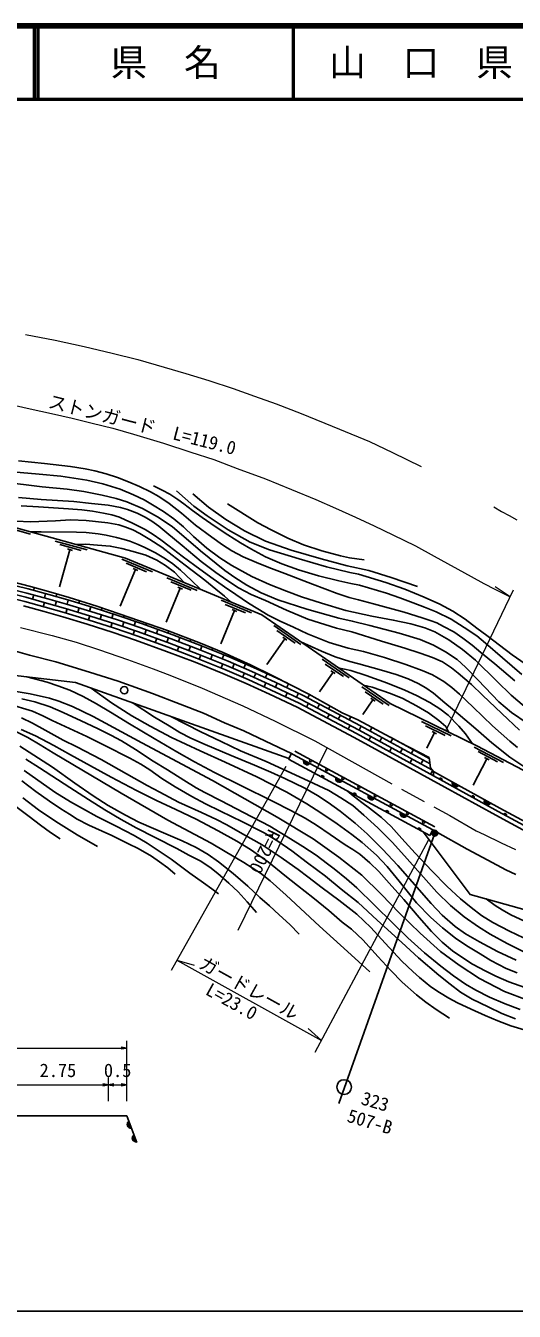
# Model space of a CAD drawing. Units: millimetres at full size, sheet at 1:1000, with parts at other scales. Extents: x 40000 to 680000, y 20000 to 380000.
# Drawn here: x 296593 to 363080, y 205000 to 380000 of the extents above; entities that cross this region are included whole.
import ezdxf
from ezdxf.enums import TextEntityAlignment as Align

# ---------------------------------------------------------------- set-up
doc = ezdxf.new("R2010")
doc.units = ezdxf.units.MM
doc.header["$LTSCALE"] = 1000
doc.linetypes.add('CHAIN', pattern=[18.5, 12, -1.5, 3.5, -1.5])
for name, color, linetype, lineweight in [('M-BGD', 7, 'Continuous', 25), ('M-BMK', 2, 'CHAIN', 13), ('M-STR-HTXT', 7, 'Continuous', 13), ('M-TTL', 2, 'Continuous', 140), ('M-TTL-BAND', 7, 'Continuous', 25), ('M-TTL-LINE', 7, 'Continuous', 50)]:
    doc.layers.add(name, color=color, linetype=linetype, lineweight=lineweight)
doc.layers.add('M-TTL-TXT', color=7, linetype='Continuous')
doc.styles.add('ＭＳ ゴシック', font='')
doc.styles.get('ＭＳ ゴシック').set_extended_font_data('MS Gothic')

# ---------------------------------------------------------------- blocks, each defined once
blk = doc.blocks.new('open_arrow')
at = {"color": 0, "linetype": 'Continuous', "lineweight": -2}
blk.add_lwpolyline([(7.5, 1.25), (0, 0), (7.5, -1.25)], dxfattribs=at)

msp = doc.modelspace()

# ---------------------------------------------------------------- hatches: boundary and pattern name
at = {"layer": 'M-BGD'}
for points in [[(334403, 280051), (335275, 279579, -0.82183)], [(336760, 277796), (337113, 277605, 0.4608), (337048, 277907, 0.4608)], [(338799, 277669), (339671, 277197, -0.82183)], [(352859, 277460), (353211, 277267, 0.4608), (353148, 277570, 0.4608)], [(354646, 277048), (355513, 276569, -0.82183)], [(341156, 275414), (341509, 275223, 0.4608), (341445, 275525, 0.4608)], [(343196, 275287), (344067, 274815, -0.82183)], [(357237, 275045), (357588, 274851, 0.4608), (357526, 275154, 0.4608)], [(345552, 273032), (345905, 272841, 0.4608), (345841, 273143, 0.4608)], [(359022, 274630), (359889, 274150, -0.82183)], [(347592, 272905), (348463, 272433, -0.82183)], [(361618, 272635), (361971, 272444, 0.4608), (361906, 272747, 0.4608)], [(349948, 270650), (350301, 270459, 0.4608), (350237, 270761, 0.4608)], [(351940, 269877, -0.41421), (352062, 270429, -0.41421), (352615, 270307, -1)], [(310635, 230855), (310986, 229929, -0.82183)], [(311338, 229003), (311690, 228077, -0.82183)]]:
    msp.add_hatch(color=256, dxfattribs=at).paths.add_polyline_path(points)

# ---------------------------------------------------------------- linework, layer by layer
for p, q in [((297235, 310793), (292899, 311999)), ((304942, 308650), (300607, 309856)), ((302614, 308675), (301202, 303595)), ((304140, 308562), (301249, 309366)), ((302951, 308581), (302277, 308769)), ((313837, 305663), (309680, 307386)), ((313030, 305673), (310258, 306822)), ((311529, 305970), (309457, 300969)), ((311852, 305836), (311206, 306104)), ((319935, 303137), (315777, 304859)), ((297663, 303146), (297767, 303516)), ((317626, 303444), (315705, 298806)), ((319127, 303147), (316355, 304295)), ((317950, 303310), (317303, 303578)), ((297517, 301941), (297679, 302518)), ((298984, 300905), (299146, 301483)), ((299131, 302111), (299293, 302688)), ((300598, 301077), (300760, 301655)), ((300745, 302282), (300849, 302657)), ((302212, 301248), (302386, 301823)), ((303817, 301389), (303920, 301728)), ((327325, 300074), (323168, 301797)), ((326517, 300084), (323746, 301233)), ((302065, 300039), (302239, 300614)), ((303670, 300180), (303844, 300755)), ((305127, 299112), (305310, 299683)), ((305275, 300321), (305449, 300896)), ((306726, 299231), (306908, 299802)), ((306874, 300443), (306976, 300760)), ((308324, 299349), (308507, 299921)), ((309918, 299455), (310008, 299721)), ((325017, 300381), (323149, 295873)), ((325340, 300247), (324694, 300515)), ((308175, 298137), (308358, 298708)), ((309768, 298239), (309962, 298806)), ((311207, 297114), (311401, 297681)), ((311357, 298330), (311551, 298898)), ((312790, 297187), (312996, 297751)), ((312942, 298409), (313038, 298672)), ((314369, 297250), (314575, 297814)), ((315948, 297313), (316059, 297618)), ((334039, 295772), (330341, 298336)), ((333252, 295953), (330786, 297662)), ((314217, 296028), (314423, 296592)), ((315796, 296091), (316002, 296655)), ((317370, 296138), (317584, 296698)), ((318940, 296179), (319044, 296450)), ((331848, 296561), (329397, 293025)), ((332136, 296361), (331561, 296760)), ((317216, 294912), (317431, 295472)), ((318787, 294953), (319002, 295513)), ((320202, 293762), (320426, 294319)), ((320357, 294993), (320581, 295549)), ((321765, 293782), (321988, 294338)), ((321920, 295012), (322018, 295256)), ((323327, 293801), (323551, 294358)), ((323172, 292571), (323396, 293127)), ((324725, 292566), (324964, 293116)), ((324884, 293806), (324964, 293991)), ((326271, 292547), (326511, 293097)), ((327815, 292523), (327876, 292657)), ((340613, 291213), (336915, 293777)), ((339826, 291394), (337361, 293104)), ((326112, 291307), (326352, 291857)), ((327654, 291277), (327904, 291823)), ((329028, 289989), (329278, 290534)), ((329189, 291234), (329439, 291780)), ((330725, 291191), (330747, 291240)), ((338423, 292002), (336581, 289346)), ((338710, 291803), (338135, 292202)), ((330562, 289943), (330816, 290487)), ((331930, 288641), (332184, 289185)), ((332093, 289890), (332347, 290433)), ((333461, 288588), (333715, 289131)), ((334976, 288502), (335221, 288964)), ((346037, 287453), (342339, 290017)), ((345250, 287634), (342785, 289343)), ((334804, 287235), (335085, 287765)), ((336304, 287119), (336585, 287649)), ((337803, 287003), (338011, 287395)), ((343846, 288242), (342472, 286260)), ((344134, 288042), (343559, 288441)), ((337631, 285736), (337912, 286266)), ((339131, 285620), (339412, 286150)), ((340630, 285504), (340851, 285921)), ((354485, 283331), (350442, 285305)), ((340458, 284237), (340739, 284767)), ((341957, 284120), (342246, 284646)), ((343448, 283987), (343714, 284474)), ((353680, 283390), (350984, 284706)), ((352200, 283779), (351170, 281669)), ((352515, 283625), (351886, 283932)), ((343273, 282715), (343561, 283241)), ((344763, 282582), (345052, 283108)), ((346242, 283140), (351499, 280258)), ((346254, 282449), (346542, 282975)), ((361618, 279710), (357634, 281802)), ((332356, 280165), (332782, 280915)), ((332364, 280179), (351578, 269767)), ((333237, 281252), (352258, 270945)), ((346079, 281176), (346367, 281703)), ((347569, 281044), (347858, 281570)), ((348885, 279638), (349173, 280165)), ((349060, 280911), (349348, 281437)), ((350375, 279506), (350664, 280032)), ((359347, 280224), (357462, 276635)), ((360814, 279793), (358158, 281187)), ((359657, 280062), (359037, 280387)), ((351691, 278100), (351979, 278626)), ((352277, 270092), (339206, 233283)), ((351578, 269767), (351988, 270523))]:
    msp.add_line(p, q, dxfattribs=at)
for points in [[(295617, 320755), (299158, 320426), (302699, 319998), (304678, 319682), (305988, 319395), (307520, 319005), (309072, 318503), (310567, 317927), (312074, 317283), (313588, 316550), (314721, 315919), (316134, 314942), (317770, 313632), (319703, 312025), (321924, 310361), (323354, 309331), (324654, 308524), (326169, 307696), (327990, 306934), (329671, 306247), (331874, 305429), (335618, 303998), (338991, 302716), (340600, 302185), (341882, 301860), (343943, 301294), (348116, 300151), (350533, 299398), (351768, 298998), (352520, 298702), (353458, 298238), (354862, 297475), (356098, 296638), (357370, 295664), (358524, 294678), (360455, 293119), (363132, 290814)], [(365040, 286841), (362644, 288855), (360714, 290777), (357796, 293638), (356029, 295071), (354184, 296402), (352282, 297497), (350886, 298038), (349014, 298598), (346620, 299092), (343692, 299645), (340146, 300378), (336829, 301376), (334110, 302270), (332075, 303012), (329785, 303933), (327372, 305044), (324625, 306512), (323013, 307575), (321259, 308886), (319419, 310487), (318069, 311777), (316744, 312875), (315336, 313865), (313832, 314771), (312723, 315451), (311241, 316146), (309439, 316897), (307088, 317625), (304916, 318126), (301369, 318688), (298421, 318963), (294802, 319250)], [(293351, 317892), (298825, 317231), (302227, 316917), (304494, 316585), (306997, 316076), (308917, 315626), (310356, 315191), (312472, 314289), (314526, 313166), (316519, 311833), (320375, 308502), (323691, 305831), (325070, 304887), (326704, 303824), (328652, 302790), (330903, 301859), (334860, 300586), (339195, 299356), (341024, 298952), (343437, 298367), (347418, 297290), (350256, 296457), (352099, 295691), (353739, 294763), (355303, 293730), (356440, 292700), (358153, 290927), (360975, 287953), (362705, 286524), (364813, 285069)], [(313973, 317374), (315153, 316795), (316216, 316227), (317315, 315513), (318101, 314898), (319272, 314026), (320610, 313046), (322391, 311842), (324101, 310701), (325799, 309601), (327227, 308805), (329211, 307717), (331430, 306727), (333695, 305949), (336451, 305094), (339214, 304415), (340847, 304070), (342015, 303836), (343251, 303499), (345686, 302741), (347513, 302118), (349311, 301448), (350881, 300870), (352470, 300209), (354481, 299226), (356271, 298088), (357971, 296967), (359173, 295930), (361486, 293949), (364086, 291679)], [(363791, 284087), (361370, 286359), (358755, 288886), (357237, 290317), (355464, 291843), (354525, 292598), (353323, 293389), (351962, 293977), (350286, 294583), (348198, 295268), (345022, 296206), (340968, 297470), (338872, 297988), (334966, 299225), (332070, 300438), (329202, 301761), (327288, 302595), (325567, 303491), (323971, 304508), (322444, 305579), (320451, 307088), (317889, 309229), (315819, 310965), (314695, 311861), (313765, 312554), (312836, 313097), (311774, 313649), (310441, 314140), (309474, 314396), (307799, 314712), (305537, 314966), (303140, 315213), (298675, 315511), (295612, 315784)], [(317130, 316676), (319468, 314604), (321277, 313303), (324134, 311360), (327137, 309718), (329789, 308638), (333816, 307421), (337525, 306344), (340722, 305567), (341890, 305354), (345599, 304207), (348195, 303289), (350812, 302228), (352952, 301238), (354700, 300302), (356396, 299226), (357987, 298005), (359365, 296981), (362793, 294347), (365622, 292419)], [(349921, 303683), (346303, 304896), (343303, 305821), (340347, 306461), (336818, 307408), (332710, 308602), (329221, 309838), (326376, 311249), (323839, 312792), (321456, 314467), (319336, 316257)], [(247348, 313130), (262854, 313939), (268566, 314114), (288050, 313659), (310166, 307509), (328733, 299816), (346179, 287720), (357991, 281953), (368788, 276283), (369672, 275948), (371014, 275582), (372570, 275308), (374186, 275186), (375473, 275211)], [(295995, 314658), (298330, 314509), (302394, 314251), (304244, 314109), (305669, 313914), (307166, 313655), (308325, 313420), (309342, 313084), (310196, 312708), (310933, 312386), (311935, 311893), (312851, 311408), (313926, 310756), (314998, 310021), (316118, 309144), (317866, 307812), (319605, 306519), (321799, 304920), (323640, 303604), (325183, 302563), (326891, 301396), (328168, 300620), (329602, 299782), (331231, 298960), (333032, 298114), (334959, 297198), (337881, 296047), (340465, 295287), (342564, 294794), (345400, 293987), (348306, 293039), (350546, 292248), (351933, 291652), (353484, 290736), (354597, 289898), (355638, 288998), (357479, 287228), (360103, 284698), (362453, 282598), (363512, 281759)], [(324062, 314893), (325496, 314006), (326724, 313245), (328203, 312340), (329989, 311379), (332258, 310231), (334392, 309316), (336903, 308500), (339450, 307845), (340644, 307575), (342670, 307280)], [(232756, 311568), (238037, 310933), (262359, 308350), (271972, 307281), (278628, 306606), (281310, 306131), (285033, 305480), (289282, 304569), (293449, 303592), (296763, 302776), (299581, 301984), (302159, 301264), (305468, 300263), (309065, 299112), (312127, 298068), (316383, 296516), (320290, 295020), (324134, 293478), (327344, 292079), (330517, 290627), (334345, 288837), (342154, 284696), (351614, 279511)], [(234836, 311922), (238105, 311529), (262423, 308947), (272035, 307877), (278711, 307201), (281414, 306722), (285147, 306069), (289413, 305155), (293589, 304175), (296915, 303356), (299743, 302562), (302327, 301841), (305646, 300836), (309253, 299682), (312327, 298634), (316593, 297078), (320509, 295578), (324365, 294031), (327589, 292627), (330769, 291171), (332210, 290497)], [(295294, 312548), (297230, 312446), (300668, 312598), (302682, 312743), (304818, 312661), (307765, 312321), (309251, 312057), (310096, 311784), (311155, 311383), (312128, 310871), (313495, 310050), (315110, 309008), (316519, 307916), (318297, 306548), (320988, 304506), (322449, 303310), (323630, 302339), (324508, 301566)], [(230754, 311204), (237970, 310337), (262294, 307754), (271909, 306684), (278546, 306012), (281206, 305540), (284918, 304891), (289151, 303984), (293308, 303009), (296610, 302195), (299419, 301406), (301992, 300688), (305289, 299690), (308877, 298543), (311927, 297502), (316173, 295954), (320071, 294461), (323902, 292924), (327100, 291531), (330265, 290082), (334078, 288300), (341869, 284168), (351936, 278650)], [(237239, 309820), (237902, 309741), (262229, 307157), (271845, 306088), (278463, 305417), (281102, 304949), (284804, 304301), (289019, 303399), (293168, 302425), (296457, 301615), (299257, 300829), (301824, 300112), (305111, 299117), (308688, 297973), (311728, 296936), (315963, 295392), (319852, 293902), (323670, 292371), (326855, 290983), (330013, 289538), (333810, 287763), (341585, 283640), (352064, 277895)], [(297198, 311115), (298709, 311115), (303514, 311066), (304839, 311009), (306453, 310830), (307540, 310636), (308962, 310314), (309992, 310066), (310769, 309812), (311891, 309384), (312823, 308963), (314262, 308251), (315615, 307429), (316622, 306737), (317674, 305864), (319143, 304481), (320361, 303285)], [(318223, 304171), (316819, 305607), (315631, 306539), (314433, 307248), (312953, 307937), (311199, 308446), (309667, 308857), (308099, 309166), (306351, 309285), (304752, 309424), (303463, 309373)], [(293204, 304720), (297262, 303651), (299691, 303000), (302507, 302165), (306292, 300994), (309445, 299916), (315908, 297677), (320362, 295934), (323461, 294665), (327193, 292992), (330212, 291511), (335110, 289026), (339667, 286464), (341784, 285492), (347467, 282493), (351481, 280375), (351698, 278971), (352078, 278458), (352064, 277895)], [(296304, 301035), (299095, 300251), (301656, 299536), (304933, 298544), (308500, 297403), (311528, 296370), (315753, 294830), (319633, 293344), (323439, 291817), (326610, 290436), (329761, 288993), (333542, 287225), (341300, 283112), (353609, 276365), (360579, 272513), (364754, 270265)], [(332412, 280263), (303355, 290593), (284601, 292778), (266616, 296975), (265582, 299271)], [(265652, 299897), (278338, 298472), (283129, 297565), (286459, 296919), (289821, 296176), (293604, 295303), (297096, 294334), (300685, 293429), (305288, 292013), (309162, 290761), (313862, 289109), (317594, 287657), (320785, 286433), (323662, 285123), (326258, 284018), (329220, 282613), (332782, 280915)], [(366636, 277413), (364673, 278991), (362483, 280409), (360030, 282383), (357836, 284284), (355458, 286322), (353638, 287848), (352090, 289123), (351038, 289883), (349999, 290451), (348657, 291087), (347009, 291668), (345030, 292263), (341926, 293151), (340722, 293469), (338687, 294105), (336837, 294851), (334030, 296143)], [(339130, 292607), (340850, 292220), (342937, 291537), (345806, 290494), (348179, 289551), (349783, 288817), (351584, 287886), (352952, 287027), (354070, 286158), (355524, 284654), (356419, 283598), (357391, 282246)], [(364493, 249058), (362358, 249848), (360564, 250635), (359187, 251280), (357407, 252242), (355925, 253205), (354680, 254087), (353254, 255231), (351809, 256703), (350127, 258611), (348064, 261037), (346066, 263281), (344657, 264863), (343421, 266045), (342040, 267206), (341131, 267844), (340050, 268488), (338005, 269889), (336153, 271171), (334603, 272110), (332680, 273158), (330266, 274400), (325859, 276583), (322265, 278336), (319540, 279807), (317173, 281176), (314090, 282954), (310701, 284949), (308129, 286536), (306222, 287675), (304420, 288685), (302579, 289541), (300966, 290143), (299534, 290628), (296723, 291365)], [(293916, 289579), (297181, 289037), (299824, 288440), (301121, 288051), (302973, 287337), (305751, 285949), (312374, 282395), (322026, 277261), (330829, 272282), (335715, 269325), (339211, 266813), (342337, 264383), (344962, 261777), (347453, 259190), (350251, 256471), (353051, 253979), (355601, 252103), (358360, 250310), (361736, 248517), (364901, 247341)], [(363451, 251082), (361976, 251679), (359876, 252750), (358418, 253638), (356609, 254753), (355098, 255807), (353333, 257194), (351726, 258617), (349770, 260593), (347399, 263528), (345777, 265526), (344315, 267073), (342389, 268809), (340987, 269909), (338978, 271333), (336771, 272838), (334869, 274085), (332107, 275679), (328030, 277767), (323722, 279734), (320330, 281303), (316409, 283089), (313521, 284639), (311037, 286076), (308284, 287839), (305484, 289836)], [(354187, 283810), (353774, 284600), (352805, 285444), (351427, 286450), (349787, 287418), (347924, 288399), (346243, 289091), (343723, 289939), (342564, 290226)], [(363250, 244825), (361384, 245558), (359519, 246428), (357350, 247466), (355778, 248429), (354364, 249519), (352813, 250744), (350027, 253132), (347784, 255196), (344408, 258221), (341839, 260629), (339541, 262466), (337374, 264217), (334928, 266040), (332791, 267659), (330908, 268992), (329054, 270121), (326088, 271632), (323106, 273058), (321043, 274068), (319218, 275062), (316948, 276382), (315109, 277525), (313462, 278696), (312245, 279497), (310763, 280312), (307367, 282002), (304889, 283263), (300204, 285442), (298912, 286067), (297518, 286674), (296599, 286970), (295131, 287415)], [(363889, 246059), (361845, 246839), (359718, 247766), (357862, 248718), (356462, 249549), (354804, 250649), (353085, 251960), (350856, 253804), (348593, 255856), (346562, 257851), (344064, 260273), (341636, 262653), (340263, 263852), (338581, 265224), (337675, 265932), (336106, 267081), (334304, 268261), (332641, 269332), (329811, 271059), (326220, 272911), (323195, 274474), (320961, 275630), (319773, 276270), (318117, 277285), (315898, 278705), (313956, 279898), (311534, 281460), (309644, 282631), (308191, 283411), (306344, 284352), (304156, 285383), (301687, 286523), (299935, 287291), (297841, 287978), (296075, 288352)], [(363342, 252783), (360807, 253983), (358329, 255290), (356452, 256401), (355042, 257391), (353272, 258920), (351755, 260497), (349203, 263468), (347253, 265672), (345150, 267929), (343080, 270012), (341445, 271437), (339372, 273060), (337766, 274244), (336279, 275207), (334554, 276212), (331868, 277546), (329931, 278402), (327725, 279363), (324542, 280639), (321029, 282156), (319050, 282994), (317585, 283786), (316094, 284677), (314135, 285878), (311067, 287851)], [(364417, 243299), (362617, 243875), (360839, 244542), (359117, 245259), (357206, 246130), (355357, 246967), (354169, 247607), (352897, 248401), (351743, 249169), (350161, 250447), (349261, 251259), (347788, 252669), (345510, 255123), (343558, 257252), (341660, 259053), (339217, 260953), (336919, 262621), (334978, 264129), (333680, 265132), (332445, 266008), (331370, 266761), (328750, 268480), (326106, 270011), (323954, 271238), (322559, 271966), (320496, 272892), (317380, 274290), (314836, 275648), (313134, 276595), (310330, 278156), (306858, 280120), (303542, 281829), (301679, 282750), (299262, 284101), (297517, 285078), (296034, 285785)], [(364378, 253943), (362091, 255052), (359796, 256337), (358227, 257314), (356257, 258683), (354413, 260227), (352518, 262038), (348160, 267004), (346447, 268849), (344522, 270800), (342586, 272526), (341092, 273864), (339496, 274884), (337834, 275904), (334460, 277479), (329329, 279825), (325829, 281309), (323190, 282556), (320422, 283895), (316339, 285977)], [(343428, 251200), (340386, 253968), (336595, 257444), (332035, 261628), (329868, 263580), (328560, 264650), (326287, 266078), (323754, 267611), (321812, 268711), (315937, 271872), (309570, 275551), (300349, 281034), (298550, 282110), (296885, 283085), (295053, 284012)], [(354265, 244914), (352441, 246060), (351037, 247089), (349766, 248058), (347805, 249781), (346280, 251395), (344516, 253316), (342497, 255524), (340930, 257009), (339652, 257974), (337831, 259540), (335647, 261312), (333586, 262960), (331863, 264337), (329637, 266159), (327172, 267882), (325334, 269003), (322778, 270404), (319769, 272003), (317016, 273323), (314396, 274512), (311663, 275907), (308224, 277719), (305419, 279255), (302709, 280742), (300400, 282024), (297919, 283317), (295970, 284216)], [(333790, 256341), (332534, 257632), (331096, 258960), (329768, 260214), (328456, 261346), (326818, 262865), (324813, 264614), (322839, 266178), (321417, 267187), (319806, 268147), (317885, 269038), (315654, 269989), (312006, 271572), (310164, 272534), (307796, 273861), (305762, 275175), (303264, 276904), (300223, 279081), (297679, 280711), (295805, 281931)], [(327985, 259301), (326712, 260735), (325509, 262088), (324255, 263296), (322758, 264595), (321638, 265444), (320338, 266305), (318795, 267093), (317146, 268000), (314228, 269498), (311641, 270815), (309585, 271932), (307344, 273252), (305122, 274672), (302583, 276303), (298484, 278980), (296592, 280162)], [(332782, 280915), (333010, 280806), (351988, 270523)], [(301266, 269309), (299956, 270158), (298596, 271187), (297067, 272336), (295616, 273448), (293876, 274807), (291924, 276509), (290703, 277521), (289503, 278220), (288273, 278829), (287084, 279259), (285454, 279649), (283124, 279928), (280855, 279828), (278920, 279501), (276386, 278962), (274032, 278398), (272096, 278027), (270202, 277744), (269088, 277687), (267658, 277731)], [(296377, 278610), (300569, 275661), (302666, 274330), (304341, 273421), (306248, 272353), (308922, 271052), (311351, 269780), (313115, 268738), (314907, 267523), (316366, 266527), (318911, 264661), (320803, 263304), (321899, 262521), (322843, 261839)], [(352078, 278458), (354139, 277329), (361105, 273478), (365229, 271259)], [(316940, 264503), (315915, 265374), (314777, 266172), (313731, 266932), (312858, 267451), (311806, 268024), (310687, 268603), (309595, 269142), (308290, 269768), (306991, 270374), (305199, 271153), (303608, 272006), (302529, 272672), (301358, 273380), (299829, 274442), (297965, 275747), (296044, 277211)], [(352064, 277895), (353898, 276890), (360866, 273039), (365013, 270807)], [(306345, 268271), (303612, 269842), (300704, 271660), (298353, 273269), (296188, 274878)], [(364317, 255859), (362437, 256764), (360170, 257932), (358640, 258882), (357191, 259944), (355742, 261128), (353911, 262856), (351847, 264953), (349573, 267366), (347765, 269359), (346319, 270975), (345029, 272196), (343377, 273469), (342326, 274262), (341169, 275155), (340340, 275856)], [(388212, 256904), (374809, 256796), (357072, 261732), (350690, 270248)], [(351988, 270523), (352627, 270176), (356667, 267923), (359503, 266422), (361949, 265089), (363283, 264449)], [(404050, 248712), (400823, 249292), (398091, 249795), (394675, 250397), (391843, 250982), (389297, 251514), (386867, 251875), (384942, 252150), (382107, 252502), (380202, 252751), (377385, 253136), (375814, 253444), (374086, 253953), (372738, 254546), (371034, 255248), (369007, 256142), (366186, 257367), (364466, 258084), (362610, 258985), (361431, 259662), (360459, 260249), (359233, 261130)], [(277851, 231601), (280351, 231601), (294101, 231601), (307851, 231601), (310351, 231601), (311723, 227988)]]:
    msp.add_lwpolyline(points, dxfattribs=at)
for centre, radius in [((310005, 289540), 500), ((335364, 279929), 150), ((337562, 278738), 150), ((339760, 277547), 150), ((341958, 276356), 150), ((344156, 275165), 150), ((346354, 273974), 150), ((348552, 272783), 150), ((350750, 271592), 150), ((352277, 270092), 400), ((339926, 235523), 1000)]:
    msp.add_circle(centre, radius, dxfattribs=at)
for centre, radius, start, end in [((334886, 279901), 505, 162.71841, 320.3766), ((336952, 277729), 203, 322.58582, 160.5092), ((339282, 277519), 505, 162.71841, 320.3766), ((353050, 277391), 203, 322.30944, 160.23283), ((355127, 276894), 505, 162.24133, 319.89952), ((341348, 275346), 203, 322.58582, 160.5092), ((343678, 275137), 505, 162.71841, 320.3766), ((357428, 274976), 203, 322.10873, 160.03212), ((345744, 272964), 203, 322.58582, 160.5092), ((359503, 274476), 505, 162.24133, 319.89952), ((348074, 272755), 505, 162.71841, 320.3766), ((361809, 272567), 203, 322.75018, 160.67356), ((350140, 270582), 203, 322.58582, 160.5092), ((310902, 230427), 505, 121.9415, 279.59969), ((311605, 228575), 505, 121.9415, 279.59969)]:
    msp.add_arc(centre, radius, start, end, dxfattribs=at)
at = {"layer": 'M-BMK'}
msp.add_lwpolyline([(295863, 298078), (300191, 296992), (303441, 296086), (306628, 295055), (310422, 293747), (313922, 292459), (316197, 291608), (320599, 289822), (326125, 287410), (330518, 285343), (335933, 282636), (354288, 272467), (357877, 270424), (358969, 269896), (361298, 268787), (363226, 267859)], dxfattribs=at)
at = {"layer": 'M-STR-HTXT'}
for p, q in [((362933, 303162), (353789, 284134)), ((362502, 302265), (360464, 303635)), ((325518, 256865), (337633, 281695)), ((331999, 279165), (316375, 251398)), ((336000, 240262), (351449, 269235)), ((317156, 252786), (336846, 241848)), ((317156, 252786), (319513, 252099)), ((336846, 241848), (335009, 243477)), ((310351, 233601), (310351, 241833)), ((277851, 240833), (310351, 240833)), ((307851, 233601), (307851, 236836)), ((294101, 235836), (307851, 235836)), ((307851, 235836), (310351, 235836))]:
    msp.add_line(p, q, dxfattribs=at)
for points in [[(296546, 337962), (300615, 337209), (304553, 336327), (308374, 335417), (311842, 334565), (315427, 333537), (318401, 332640), (321512, 331693), (324808, 330601), (327734, 329592), (330659, 328522), (334088, 327220), (339280, 325078), (343359, 323390), (346497, 321896), (350424, 319991)], [(294209, 328509), (297192, 327861), (300089, 327213), (302921, 326565), (305645, 325916), (308433, 325203), (311258, 324406), (315361, 323156), (319084, 321961), (322182, 320929), (325361, 319735), (329217, 318298), (332773, 316869), (336066, 315515), (338737, 314330), (341494, 313121), (344034, 311937), (346536, 310714), (349622, 309210), (352181, 307799), (357207, 305021), (358939, 304057), (360414, 303279), (362502, 302265)], [(360304, 314511), (361361, 313879), (362369, 313307), (363406, 312744)]]:
    msp.add_lwpolyline(points, dxfattribs=at)
at = {"layer": 'M-TTL'}
msp.add_line((680000, 380000), (40000, 380000), dxfattribs=at)
at = {"layer": 'M-TTL-BAND'}
msp.add_line((40000, 205000), (579000, 205000), dxfattribs=at)
at = {"layer": 'M-TTL-LINE'}
for p, q in [((297750, 380000), (297750, 370000)), ((298250, 380000), (298250, 370000)), ((333000, 380000), (333000, 370000)), ((40000, 370000), (680000, 370000))]:
    msp.add_line(p, q, dxfattribs=at)

# ---------------------------------------------------------------- block references
at = {"layer": 'M-STR-HTXT', "xscale": 100, "yscale": 100, "rotation": 180}
for p in [(310351, 240833), (307851, 235836), (310351, 235836)]:
    msp.add_blockref('open_arrow', p, dxfattribs=at)
at = {"layer": 'M-STR-HTXT', "xscale": 100, "yscale": 100}
msp.add_blockref('open_arrow', (307851, 235836), dxfattribs=at)

# ---------------------------------------------------------------- texts
at = {"layer": 'M-BGD', "style": 'ＭＳ ゴシック'}
for s, p in [('323', (342357, 234091)), ('507-B', (340454, 231716))]:
    msp.add_text(s, height=1833, rotation=343.368, dxfattribs=at).set_placement(p, align=Align.MIDDLE_LEFT)
at = {"layer": 'M-STR-HTXT', "style": 'ＭＳ ゴシック'}
for s, rotation, p in [('ストンガード\u3000L=119.0', 345.658, (299384, 327517)), ('R=200', 243.991, (329169, 271021)), ('ガードレール', 330.946, (319726, 251359)), ('L=23.0', 330.946, (320649, 247720))]:
    msp.add_text(s, height=1833, rotation=rotation, dxfattribs=at).set_placement(p, align=Align.BOTTOM_LEFT)
for s, p in [('2.75', (300976, 236336)), ('0.5', (309101, 236336))]:
    msp.add_text(s, height=1833, dxfattribs=at).set_placement(p, align=Align.BOTTOM_CENTER)
at = {"layer": 'M-TTL-TXT', "style": 'ＭＳ ゴシック'}
for s, p in [('県\u3000名', (315625, 375000)), ('山\u3000口\u3000県', (350375, 375000))]:
    msp.add_text(s, height=3666, dxfattribs=at).set_placement(p, align=Align.MIDDLE_CENTER)

doc.saveas('drawing.dxf')
